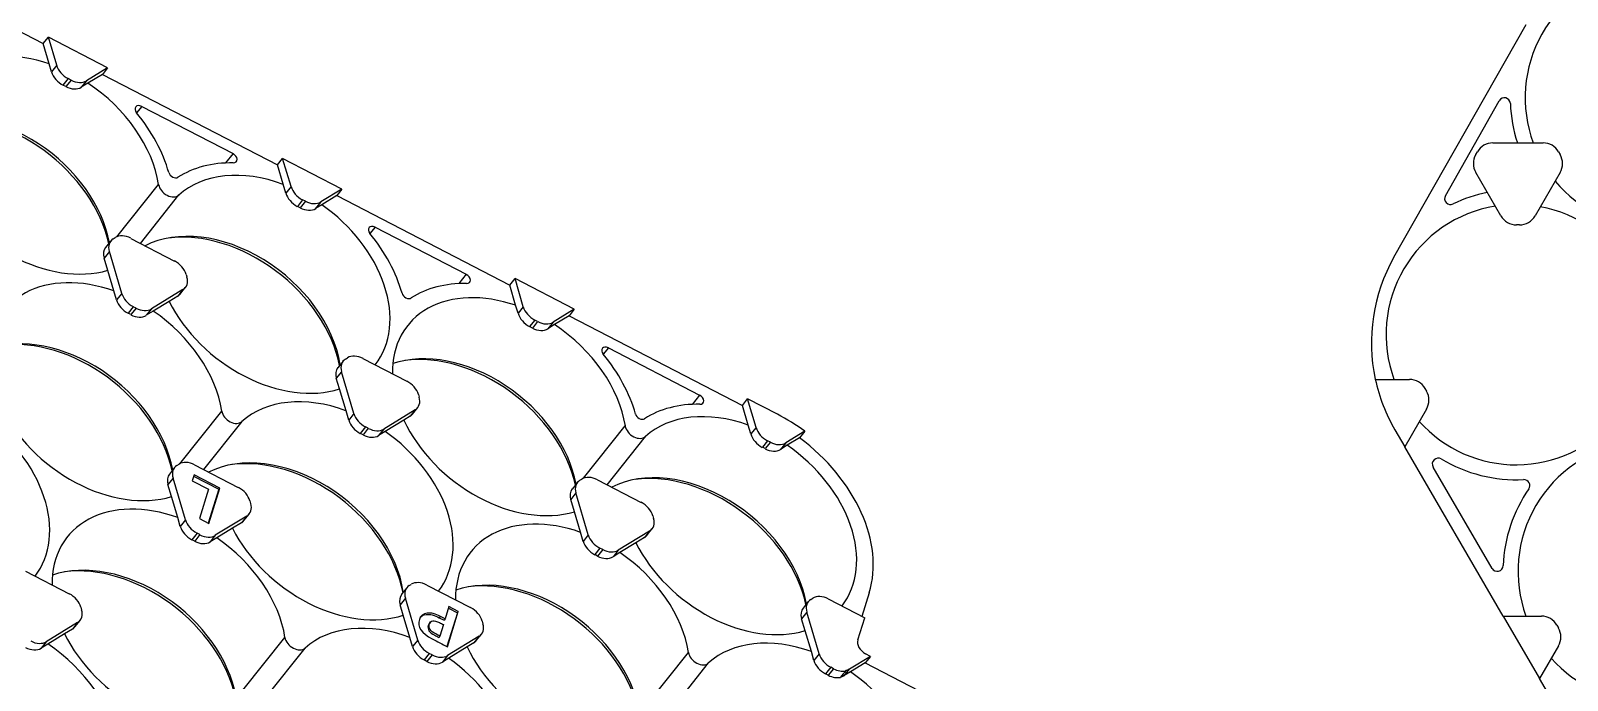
# Model space of a CAD drawing. Header units: millimetres. Extents: x -23 to 977, y -26 to 681.
# Drawn here: x 447 to 575.7, y 250.6 to 304.9 of the extents above; entities that cross this region are included whole.
import ezdxf

# ---------------------------------------------------------------- set-up
doc = ezdxf.new("R2010")
doc.units = ezdxf.units.MM

# ---------------------------------------------------------------- blocks, each defined once
blk = doc.blocks.new('FDFJG')
for p, q in [((-3.86, 17.25), (12.43, 16.54)), ((12.43, 16.54), (12.6, 17.22)), ((18.18, 16.97), (12.6, 17.22)), ((14.22, 15.37), (12.6, 17.22)), ((18.18, 16.97), (17.03, 15.24)), ((18.18, 16.97), (18.02, 16.29)), ((13.59, 15.21), (12.43, 16.54)), ((18.02, 16.29), (17.23, 15.11)), ((18.02, 16.29), (34.51, 15.56)), ((34.51, 15.56), (34.67, 16.24)), ((35.63, 14.29), (34.51, 15.56)), ((40.26, 16), (34.67, 16.24)), ((36.3, 14.39), (34.67, 16.24)), ((40.26, 16), (39.11, 14.27)), ((40.26, 16), (40.1, 15.32)), ((14.05, 14.69), (13.59, 15.21)), ((14.22, 15.37), (14.05, 14.69)), ((15.57, 14.76), (15.4, 14.08)), ((15.83, 14.75), (15.57, 14.76)), ((15.83, 14.75), (15.66, 14.07)), ((17.03, 15.24), (16.86, 14.56)), ((17.23, 15.11), (16.86, 14.56)), ((22.13, 15.24), (21.96, 14.57)), ((22.13, 15.24), (30.73, 14.86)), ((30.73, 14.86), (30.49, 13.88)), ((36.13, 13.71), (35.63, 14.29)), ((36.3, 14.39), (36.13, 13.71)), ((39.11, 14.27), (38.94, 13.59)), ((40.1, 15.32), (39.28, 14.09)), ((40.1, 15.32), (56.39, 14.6)), ((44.11, 14.27), (43.95, 13.6)), ((44.11, 14.27), (52.71, 13.89)), ((56.39, 14.6), (56.56, 15.28)), ((57.55, 13.27), (56.39, 14.6)), ((62.15, 15.03), (56.56, 15.28)), ((58.18, 13.43), (56.56, 15.28)), ((62.15, 15.03), (60.99, 13.3)), ((61.98, 14.35), (61.19, 13.17)), ((62.15, 15.03), (61.98, 14.35)), ((61.98, 14.35), (78.31, 13.63)), ((78.31, 13.63), (78.47, 14.31)), ((81.28, 14.19), (78.47, 14.31)), ((80.12, 12.44), (78.47, 14.31)), ((15.66, 14.07), (15.4, 14.08)), ((37.65, 13.79), (37.48, 13.11)), ((37.74, 13.1), (37.48, 13.11)), ((37.91, 13.78), (37.65, 13.79)), ((37.91, 13.78), (37.74, 13.1)), ((39.28, 14.09), (38.94, 13.59)), ((52.71, 13.89), (52.47, 12.92)), ((58.02, 12.75), (57.55, 13.27)), ((58.18, 13.43), (58.02, 12.75)), ((60.99, 13.3), (60.83, 12.62)), ((61.19, 13.17), (60.83, 12.62)), ((66.09, 13.3), (65.93, 12.63)), ((66.09, 13.3), (74.69, 12.92)), ((74.69, 12.92), (74.45, 11.95)), ((79.44, 12.34), (78.31, 13.63)), ((83.96, 13.86), (82.93, 12.32)), ((83.79, 13.18), (83.12, 12.18)), ((83.96, 13.86), (83.79, 13.18)), ((59.53, 12.82), (59.36, 12.14)), ((59.62, 12.13), (59.36, 12.14)), ((59.79, 12.81), (59.53, 12.82)), ((59.79, 12.81), (59.62, 12.13)), ((79.95, 11.76), (79.44, 12.34)), ((80.12, 12.44), (79.95, 11.76)), ((81.46, 11.84), (81.3, 11.16)), ((81.73, 11.83), (81.46, 11.84)), ((81.73, 11.83), (81.56, 11.15)), ((82.93, 12.32), (82.76, 11.64)), ((83.12, 12.18), (82.76, 11.64)), ((81.56, 11.15), (81.3, 11.16)), ((24.83, 4.46), (26.16, 9.89)), ((26.84, 4.78), (28.07, 9.81)), ((68.79, 2.52), (70.12, 7.95)), ((70.8, 2.85), (72.03, 7.87)), ((24.51, 3.92), (24.35, 3.24)), ((24.62, 4.16), (24.73, 4.33)), ((25.93, 4.82), (30.06, 4.64)), ((31.41, 4.03), (31.56, 3.86)), ((24.77, 3.07), (24.6, 2.39)), ((27.18, 0.32), (24.77, 3.07)), ((31.7, 2.76), (29.99, 0.2)), ((31.7, 2.76), (31.54, 2.08)), ((31.65, 2.33), (31.81, 3.01)), ((46.39, 2.95), (46.23, 2.27)), ((46.5, 3.2), (46.61, 3.36)), ((47.81, 3.86), (51.94, 3.68)), ((53.29, 3.07), (53.44, 2.89)), ((69.89, 2.89), (74.02, 2.7)), ((94.54, 3.86), (94.81, 1.81)), ((25.31, 1.58), (24.6, 2.39)), ((26.49, 0.23), (25.31, 1.58)), ((31.07, 1.38), (30.2, 0.08)), ((31.54, 2.08), (31.07, 1.38)), ((46.65, 2.1), (46.48, 1.42)), ((47.1, 0.72), (46.48, 1.42)), ((49.06, -0.64), (46.65, 2.1)), ((53.58, 1.8), (51.87, -0.77)), ((53.58, 1.8), (53.42, 1.12)), ((53.53, 1.37), (53.7, 2.05)), ((68.47, 1.98), (68.31, 1.3)), ((68.58, 2.23), (68.69, 2.39)), ((75.37, 2.1), (75.52, 1.92)), ((90.32, 1.29), (90.43, 1.46)), ((91.63, 1.95), (95.07, 1.8)), ((95.32, -0.13), (95.07, 1.8)), ((27.01, -0.36), (26.49, 0.23)), ((27.18, 0.32), (27.01, -0.36)), ((29.99, 0.2), (29.82, -0.48)), ((30.2, 0.08), (29.82, -0.48)), ((48.36, -0.71), (47.1, 0.72)), ((53.08, 0.62), (52.07, -0.91)), ((53.42, 1.12), (53.08, 0.62)), ((68.73, 1.13), (68.56, 0.45)), ((69.27, -0.35), (68.56, 0.45)), ((71.14, -1.62), (68.73, 1.13)), ((75.66, 0.82), (73.95, -1.74)), ((75.5, 0.14), (75.03, -0.55)), ((75.66, 0.82), (75.5, 0.14)), ((75.61, 0.39), (75.77, 1.07)), ((90.21, 1.05), (90.04, 0.37)), ((90.47, 0.19), (90.3, -0.49)), ((92.88, -2.55), (90.47, 0.19)), ((28.53, -0.28), (28.36, -0.96)), ((28.62, -0.97), (28.36, -0.96)), ((28.79, -0.29), (28.53, -0.28)), ((28.79, -0.29), (28.62, -0.97)), ((48.9, -1.32), (48.36, -0.71)), ((49.06, -0.64), (48.9, -1.32)), ((50.41, -1.25), (50.24, -1.93)), ((50.67, -1.26), (50.41, -1.25)), ((50.67, -1.26), (50.51, -1.94)), ((51.87, -0.77), (51.71, -1.45)), ((52.07, -0.91), (51.71, -1.45)), ((70.46, -1.7), (69.27, -0.35)), ((75.03, -0.55), (74.16, -1.85)), ((90.99, -1.28), (90.3, -0.49)), ((92.21, -2.65), (90.99, -1.28)), ((96.86, -0.93), (95.72, -2.63)), ((96.86, -0.93), (96.4, -0.91)), ((96.86, -0.93), (96.69, -1.61)), ((50.51, -1.94), (50.24, -1.93)), ((70.98, -2.3), (70.46, -1.7)), ((71.14, -1.62), (70.98, -2.3)), ((72.49, -2.22), (72.32, -2.9)), ((72.75, -2.23), (72.49, -2.22)), ((72.75, -2.23), (72.58, -2.91)), ((73.95, -1.74), (73.79, -2.42)), ((74.16, -1.85), (73.79, -2.42)), ((92.88, -2.55), (92.71, -3.23)), ((96.69, -1.61), (95.88, -2.82)), ((96.69, -1.61), (113.15, -2.33)), ((72.58, -2.91), (72.32, -2.9)), ((92.71, -3.23), (92.21, -2.65)), ((94.23, -3.15), (94.06, -3.83)), ((94.32, -3.85), (94.06, -3.83)), ((94.49, -3.17), (94.23, -3.15)), ((94.49, -3.17), (94.32, -3.85)), ((95.55, -3.31), (95.52, -3.35)), ((95.88, -2.82), (95.55, -3.31)), ((95.72, -2.63), (95.69, -2.67)), ((37.58, -10.59), (38.92, -5.1)), ((39.61, -10.18), (40.83, -5.18)), ((81.54, -12.52), (82.89, -7.04)), ((83.57, -12.12), (84.79, -7.12)), ((38.74, -10.15), (42.87, -10.33)), ((37.32, -11.05), (37.16, -11.73)), ((37.43, -10.81), (37.54, -10.64)), ((39.06, -10.91), (39.13, -11.45)), ((41.48, -11.02), (39.06, -10.91)), ((39.08, -11.05), (41.45, -11.15)), ((39.13, -11.45), (40.67, -11.51)), ((40.67, -11.51), (41.01, -14.05)), ((41.48, -11.02), (41.45, -11.15)), ((41.45, -11.15), (41.84, -14.09)), ((41.89, -14.09), (41.48, -11.02)), ((44.22, -10.94), (44.37, -11.11)), ((60.63, -11.11), (64.75, -11.29)), ((37.58, -11.9), (37.41, -12.58)), ((38.11, -13.37), (37.41, -12.58)), ((39.99, -14.65), (37.58, -11.9)), ((44.52, -12.21), (42.8, -14.77)), ((44.52, -12.21), (44.35, -12.89)), ((44.46, -12.64), (44.63, -11.96)), ((59.21, -12.02), (59.04, -12.7)), ((59.46, -12.87), (59.3, -13.55)), ((59.31, -11.77), (59.42, -11.61)), ((61.88, -15.61), (59.46, -12.87)), ((63.07, -11.97), (63.21, -13.04)), ((63.95, -12.01), (63.07, -11.97)), ((63.09, -12.11), (63.92, -12.14)), ((63.95, -12.01), (63.92, -12.14)), ((63.92, -12.14), (64.3, -15.08)), ((64.36, -15.08), (63.95, -12.01)), ((66.1, -11.9), (66.26, -12.08)), ((39.32, -14.75), (38.11, -13.37)), ((41.01, -14.05), (41.89, -14.09)), ((43.86, -13.63), (43, -14.91)), ((44.35, -12.89), (43.86, -13.63)), ((59.9, -14.23), (59.3, -13.55)), ((62.2, -13.8), (62.16, -13.97)), ((62.76, -13.02), (62.73, -13.16)), ((62.73, -13.16), (63.18, -13.18)), ((63.21, -13.04), (62.76, -13.02)), ((63.21, -13.04), (63.18, -13.18)), ((63.28, -13.54), (63.41, -14.53)), ((66.4, -13.17), (64.69, -15.74)), ((66.23, -13.85), (65.87, -14.4)), ((66.4, -13.17), (66.23, -13.85)), ((66.34, -13.6), (66.51, -12.92)), ((39.83, -15.33), (39.32, -14.75)), ((39.99, -14.65), (39.83, -15.33)), ((41.34, -15.25), (41.17, -15.93)), ((41.6, -15.26), (41.34, -15.25)), ((41.6, -15.26), (41.44, -15.94)), ((42.8, -14.77), (42.64, -15.45)), ((43, -14.91), (42.64, -15.45)), ((61.18, -15.69), (59.9, -14.23)), ((63.41, -14.53), (63.38, -14.67)), ((65.87, -14.4), (64.86, -15.9)), ((41.44, -15.94), (41.17, -15.93)), ((61.71, -16.29), (61.18, -15.69)), ((61.88, -15.61), (61.71, -16.29)), ((63.22, -16.22), (63.06, -16.9)), ((63.49, -16.23), (63.22, -16.22)), ((63.49, -16.23), (63.32, -16.91)), ((64.69, -15.74), (64.52, -16.42)), ((64.86, -15.9), (64.52, -16.42)), ((63.32, -16.91), (63.06, -16.9)), ((50.34, -25.58), (51.69, -20.09)), ((52.37, -25.18), (53.59, -20.18)), ((29.62, -24.17), (33.75, -24.36)), ((35.1, -24.96), (35.25, -25.14)), ((35.39, -26.24), (33.68, -28.8)), ((35.23, -26.92), (34.8, -27.56)), ((35.39, -26.24), (35.23, -26.92)), ((35.34, -26.67), (35.51, -25.99)), ((34.8, -27.56), (33.89, -28.92)), ((33.68, -28.8), (33.52, -29.48)), ((33.89, -28.92), (33.52, -29.48))]:
    blk.add_line(p, q)
for centre, major_axis, start_param, end_param in [((16.67, 7.29), (-10.59, 2.59), 5.176247, 6.817117), ((15.26, 15.18), (1.46, -0.36), 3.938134, 4.983824), ((15.42, 15.86), (1.46, -0.36), 3.938134, 4.983824), ((15.52, 15.17), (1.46, -0.36), 4.983824, 6.029513), ((15.69, 15.85), (1.46, -0.36), 4.983824, 6.029513), ((16.67, 7.29), (10.59, -2.59), 0.662021, 1.692276), ((22.18, 14.87), (0.486, -0.119), 1.842231, 4.428638), ((16.67, 7.29), (-11.8, 2.89), 3.921441, 4.428638), ((38.36, 6.33), (-11.8, 2.89), 5.53901, 6.046206), ((38.36, 6.33), (10.59, -2.59), 2.000855, 3.022442), ((30.78, 14.49), (0.486, -0.119), 5.53901, 8.125417), ((37.5, 14.89), (1.46, -0.36), 3.938134, 4.983824), ((37.76, 14.88), (1.46, -0.36), 4.983824, 6.029513), ((44.16, 13.9), (0.486, -0.119), 1.842231, 4.428638), ((82.49, 5.08), (-12.09, 2.96), 4.765692, 4.983824), ((37.33, 14.21), (1.46, -0.36), 3.938134, 4.983824), ((37.6, 14.2), (1.46, -0.36), 4.983824, 6.029513), ((38.36, 6.33), (10.59, -2.59), 0.008953, 1.658369), ((38.65, 6.32), (-11.8, 2.89), 3.921441, 4.428638), ((60.34, 5.37), (-11.8, 2.89), 5.53901, 6.046206), ((60.64, 5.35), (10.59, -2.59), 2.034654, 3.675524), ((52.76, 13.52), (0.486, -0.119), 5.53901, 8.125417), ((59.38, 13.92), (1.46, -0.36), 3.938134, 4.983824), ((59.65, 13.91), (1.46, -0.36), 4.983824, 6.029513), ((60.64, 5.35), (10.59, -2.59), 0.662021, 1.692276), ((66.14, 12.93), (0.486, -0.119), 1.842231, 4.428638), ((74.74, 12.55), (0.486, -0.119), 5.53901, 8.125417), ((82.32, 4.4), (12.09, -2.96), 0.271435, 1.624099), ((59.22, 13.24), (1.46, -0.36), 3.938134, 4.983824), ((59.48, 13.23), (1.46, -0.36), 4.983824, 6.029513), ((60.64, 5.35), (-11.8, 2.89), 3.921441, 4.428638), ((82.32, 4.4), (-11.8, 2.89), 5.53901, 6.046206), ((82.32, 4.4), (10.59, -2.59), 2.014943, 3.022442), ((81.15, 12.25), (1.46, -0.36), 3.938134, 4.983824), ((81.32, 12.93), (1.46, -0.36), 3.938134, 4.983824), ((81.41, 12.24), (1.46, -0.36), 4.983824, 6.029513), ((81.58, 12.92), (1.46, -0.36), 4.983824, 6.029513), ((82.32, 4.4), (10.59, -2.59), 0.011951, 1.669519), ((26.92, 11.32), (0.486, -0.119), 3.921441, 6.046206), ((15.12, 0.93), (10.59, -2.59), 0.688843, 2.707652), ((15.01, 0.49), (-10.93, 2.68), 3.867402, 5.677995), ((27.08, 10.14), (-1.02, 0.25), 0.662021, 3.022442), ((48.9, 10.35), (0.486, -0.119), 3.921441, 6.046206), ((70.88, 9.38), (0.486, -0.119), 3.921441, 6.046206), ((36.8, -0.02), (-10.59, 2.59), 3.802123, 5.971292), ((36.69, -0.47), (-10.93, 2.68), 3.841153, 5.67788), ((71.04, 8.2), (-1.02, 0.25), 0.662021, 3.022442), ((59.08, -1.01), (-10.59, 2.59), 3.830436, 5.849245), ((58.97, -1.45), (-10.93, 2.68), 3.867402, 5.677995), ((80.76, -1.96), (-10.59, 2.59), 3.823873, 5.971292), ((80.66, -2.4), (-10.93, 2.68), 3.86127, 5.67788), ((25.97, 3.56), (1.46, -0.36), 2.892445, 3.938134), ((26.08, 3.73), (1.46, -0.36), 1.842231, 2.892445), ((30.2, 3.54), (1.46, -0.36), 0.792017, 1.842231), ((47.96, 2.76), (1.46, -0.36), 1.842231, 2.892445), ((25.8, 2.88), (1.46, -0.36), 3.141597, 3.938134), ((30.36, 3.37), (1.46, -0.36), 6.029513, 7.075203), ((47.85, 2.6), (1.46, -0.36), 2.892445, 3.938134), ((52.09, 2.58), (1.46, -0.36), 0.792017, 1.842231), ((52.24, 2.4), (1.46, -0.36), 6.029513, 7.075203), ((70.04, 1.79), (1.46, -0.36), 1.842231, 2.892445), ((74.16, 1.61), (1.46, -0.36), 0.792017, 1.842231), ((16.67, 7.29), (-10.59, 2.59), 0.964837, 2.676756), ((38.36, 6.33), (10.59, -2.59), 4.140059, 5.835062), ((30.19, 2.69), (1.46, -0.36), 6.029513, 6.283191), ((47.68, 1.92), (1.46, -0.36), 3.141597, 3.938134), ((52.07, 1.72), (1.46, -0.36), 6.029513, 6.283191), ((69.76, 0.94), (1.46, -0.36), 3.141597, 3.938134), ((69.93, 1.62), (1.46, -0.36), 2.892445, 3.938134), ((74.32, 1.43), (1.46, -0.36), 6.029513, 7.075203), ((91.67, 0.69), (1.46, -0.36), 2.892445, 3.938134), ((91.78, 0.85), (1.46, -0.36), 1.842231, 2.892445), ((29.44, -7.7), (10.59, -2.59), 2.02118, 3.672464), ((28.38, 0.82), (1.46, -0.36), 3.938134, 4.983824), ((28.64, 0.8), (1.46, -0.36), 4.983824, 6.029513), ((29.44, -7.7), (10.59, -2.59), 0.662021, 1.672641), ((60.64, 5.35), (10.59, -2.59), 4.10643, 5.818348), ((74.15, 0.75), (1.46, -0.36), 6.029513, 6.283191), ((91.5, 0.01), (1.46, -0.36), 3.141597, 3.938134), ((28.22, 0.14), (1.46, -0.36), 3.938134, 4.983824), ((28.48, 0.12), (1.46, -0.36), 4.983824, 6.029513), ((51.12, -8.66), (10.59, -2.59), 2.00425, 3.022442), ((50.26, -0.15), (1.46, -0.36), 3.938134, 4.983824), ((50.53, -0.16), (1.46, -0.36), 4.983824, 6.029513), ((51.12, -8.66), (10.59, -2.59), 0.011986, 1.655757), ((82.32, 4.4), (10.59, -2.59), 4.140059, 5.824527), ((96.3, -0.17), (0.971, -0.238), 3.413028, 4.983824), ((50.1, -0.83), (1.46, -0.36), 3.938134, 4.983824), ((50.36, -0.84), (1.46, -0.36), 4.983824, 6.029513), ((73.4, -9.64), (10.59, -2.59), 2.02118, 3.672464), ((72.18, -1.8), (1.46, -0.36), 3.938134, 4.983824), ((72.34, -1.12), (1.46, -0.36), 3.938134, 4.983824), ((72.44, -1.81), (1.46, -0.36), 4.983824, 6.029513), ((72.61, -1.13), (1.46, -0.36), 4.983824, 6.029513), ((73.4, -9.64), (10.59, -2.59), 0.662021, 1.672641), ((94.08, -2.06), (1.46, -0.36), 3.938134, 4.983824), ((95.08, -10.59), (10.59, -2.59), 2.014923, 3.022442), ((93.91, -2.74), (1.46, -0.36), 3.938134, 4.983824), ((94.18, -2.75), (1.46, -0.36), 4.983824, 5.765021), ((94.34, -2.07), (1.46, -0.36), 4.983824, 5.765021), ((95.08, -10.59), (10.59, -2.59), 0.011997, 1.669533), ((39.84, -4.85), (-1.02, 0.25), 0.662021, 3.022442), ((27.88, -14.06), (-10.59, 2.59), 3.823988, 5.849245), ((27.77, -14.5), (-10.93, 2.68), 3.86147, 5.677995), ((49.56, -15.02), (-10.59, 2.59), 3.795417, 5.967767), ((49.46, -15.46), (-10.93, 2.68), 3.834963, 5.67788), ((71.84, -16), (-10.59, 2.59), 3.823988, 5.849245), ((83.8, -6.79), (-1.02, 0.25), 0.662021, 3.022442), ((71.73, -16.44), (-10.93, 2.68), 3.86147, 5.677995), ((38.89, -11.24), (1.46, -0.36), 1.842231, 2.892445), ((38.78, -11.41), (1.46, -0.36), 2.892445, 3.938134), ((43.02, -11.43), (1.46, -0.36), 0.792017, 1.842231), ((43.17, -11.6), (1.46, -0.36), 6.029513, 7.075203), ((60.77, -12.21), (1.46, -0.36), 1.842231, 2.892445), ((64.9, -12.39), (1.46, -0.36), 0.792017, 1.842231), ((29.44, -7.7), (10.59, -2.59), 4.109534, 5.824521), ((38.62, -12.09), (1.46, -0.36), 3.141597, 3.938134), ((43, -12.28), (1.46, -0.36), 6.029513, 6.283191), ((60.5, -13.05), (1.46, -0.36), 3.141597, 3.938134), ((60.66, -12.37), (1.46, -0.36), 2.892445, 3.938134), ((65.05, -12.57), (1.46, -0.36), 6.029513, 7.075203), ((19.92, -21.71), (10.59, -2.59), 0.011959, 1.652669), ((51.12, -8.66), (10.59, -2.59), 4.143127, 5.841269), ((64.88, -13.25), (1.46, -0.36), 6.029513, 6.283191), ((42.2, -22.69), (10.59, -2.59), 2.014929, 3.672492), ((41.03, -14.83), (1.46, -0.36), 3.938134, 4.983824), ((41.19, -14.15), (1.46, -0.36), 3.938134, 4.983824), ((41.46, -14.17), (1.46, -0.36), 4.983824, 6.029513), ((42.2, -22.69), (10.59, -2.59), 0.662021, 1.669533), ((73.4, -9.64), (10.59, -2.59), 4.109534, 5.824521), ((41.29, -14.85), (1.46, -0.36), 4.983824, 6.029513), ((63.88, -23.65), (10.59, -2.59), 1.997959, 3.022442), ((62.91, -15.8), (1.46, -0.36), 3.938134, 4.983824), ((63.08, -15.12), (1.46, -0.36), 3.938134, 4.983824), ((63.17, -15.81), (1.46, -0.36), 4.983824, 6.029513), ((63.34, -15.13), (1.46, -0.36), 4.983824, 6.029513), ((63.88, -23.65), (10.59, -2.59), 0.011959, 1.652669), ((52.6, -19.84), (-1.02, 0.25), 0.662021, 3.022442), ((40.64, -29.05), (-10.59, 2.59), 3.823988, 5.849245), ((40.53, -29.49), (-10.93, 2.68), 3.861384, 5.677995), ((33.9, -25.45), (1.46, -0.36), 0.792017, 1.842231), ((34.05, -25.63), (1.46, -0.36), 6.029513, 7.075203), ((33.88, -26.31), (1.46, -0.36), 6.029513, 6.283191), ((42.2, -22.69), (10.59, -2.59), 4.126393, 5.824507), ((32.17, -28.87), (1.46, -0.36), 4.983824, 6.029513), ((32.34, -28.19), (1.46, -0.36), 4.983824, 6.029513), ((33.27, -36.73), (10.59, -2.59), 0.662021, 1.686489), ((31.72, -43.09), (-10.59, 2.59), 3.823988, 5.849245), ((31.61, -43.53), (-10.93, 2.68), 3.861384, 5.677995)]:
    blk.add_ellipse(centre, major_axis=major_axis, ratio=0.714045, start_param=start_param, end_param=end_param)
for points, degree in [([(95.48, -2.89), (95.43, -3.12), (95.37, -3.35), (95.32, -3.57)], 3), ([(95.52, -3.35), (95.44, -3.48), (95.32, -3.57)], 2), ([(95.69, -2.67), (95.64, -2.76), (95.57, -2.83), (95.48, -2.89)], 3), ([(95.69, -2.67), (95.63, -2.9), (95.58, -3.13), (95.52, -3.35)], 3)]:
    blk.add_open_spline(points, degree=degree)
for points, knots in [([(62.76, -13.02), (62.29, -12.99), (61.92, -13.07), (61.35, -13.42), (61.23, -13.66), (61.36, -14.63), (61.91, -14.97), (63.41, -15.04), (63.88, -15.06), (64.36, -15.08)], [0, 0, 0, 0, 0.199701, 0.199701, 0.399402, 0.399402, 0.81044, 0.81044, 1, 1, 1, 1]), ([(61.25, -13.83), (61.29, -13.65), (61.41, -13.5), (61.89, -13.2), (62.26, -13.13), (62.73, -13.16)], [0, 0, 0, 0, 0.401953, 0.401953, 1, 1, 1, 1]), ([(63.41, -14.53), (63.28, -14.53), (63.15, -14.52), (62.51, -14.49), (62.23, -14.32), (62.15, -13.66), (62.38, -13.5), (63.03, -13.53), (63.15, -13.54), (63.28, -13.54)], [0, 0, 0, 0, 0.10021, 0.10021, 0.495557, 0.495557, 0.900503, 0.900503, 1, 1, 1, 1]), ([(62.16, -13.95), (62.15, -14), (62.15, -14.06), (62.2, -14.46), (62.48, -14.63), (63.12, -14.66), (63.25, -14.66), (63.38, -14.67)], [0, 0, 0, 0, 0.137904, 0.137904, 0.82567, 0.82567, 1, 1, 1, 1])]:
    blk.add_open_spline(points, degree=3, knots=knots)

msp = doc.modelspace()

# ---------------------------------------------------------------- linework, layer by layer
for p, q in [((561.16, 285.97), (572.23, 305.46)), ((565.47, 291.12), (569.98, 299.07)), ((568.01, 294.56), (568.15, 294.79)), ((569.45, 295.54), (573.65, 295.54)), ((574.95, 294.79), (575.09, 294.56)), ((570.12, 289.43), (568.02, 293.06)), ((575.08, 293.06), (572.98, 289.43)), ((571.68, 288.68), (571.42, 288.68)), ((559.6, 275.74), (562.46, 275.74)), ((563.76, 274.99), (563.89, 274.76)), ((563.89, 273.26), (562.06, 270.1)), ((561.24, 271.51), (562.06, 270.1)), ((570.32, 255.92), (562.06, 270.1)), ((569.38, 259.92), (564.44, 268.4)), ((570.32, 255.92), (573.51, 255.92)), ((570.32, 255.92), (573.36, 250.71)), ((574.81, 255.16), (574.94, 254.93)), ((574.94, 253.43), (573.36, 250.71)), ((581.88, 236.09), (573.36, 250.71))]:
    msp.add_line(p, q)
for centre, radius, start, end in [((583.05, 299.31), 10.9, 101.025, 200.2525), ((570.41, 298.82), 0.5, 2.2231, 150.4132), ((583.05, 299.31), 12.15, 182.2231, 198.0921), ((569.45, 294.04), 1.5, 90, 150.1728), ((573.65, 294.04), 1.5, 29.8272, 90), ((569.31, 293.81), 1.5, 150.1728, 210.0864), ((573.78, 293.81), 1.5, 329.9136, 29.8272), ((583.05, 299.31), 10.9, 219.729, 317.8147), ((565.9, 290.88), 0.5, 150.4132, 295.7873), ((571.4, 279.49), 12.15, 101.5067, 115.7873), ((571.4, 279.49), 10.9, 99.283, 200.0723), ((571.4, 279.49), 10.9, 339.9277, 79.3158), ((571.42, 290.18), 1.5, 210.0864, 270), ((571.68, 290.18), 1.5, 270, 329.9136), ((573.77, 278.81), 14.5, 150.4132, 192.2002), ((573.77, 278.81), 14.5, 192.2002, 210.222), ((562.46, 274.24), 1.5, 29.8272, 90), ((562.59, 274.01), 1.5, 329.9136, 29.8272), ((571.4, 279.49), 10.9, 221.8316, 319.128), ((582.45, 259.66), 10.9, 98.9226, 200.074), ((564.87, 268.65), 0.5, 58.9096, 210.222), ((571.4, 279.49), 12.15, 238.9096, 272.9262), ((582.45, 259.66), 12.15, 145.3327, 177.6839), ((572.05, 266.85), 0.5, 325.3327, 92.9262), ((569.81, 260.17), 0.5, 210.222, 357.6839), ((573.51, 254.42), 1.5, 29.8272, 90), ((573.64, 254.18), 1.5, 329.9136, 29.8272), ((582.45, 259.66), 10.9, 221.8324, 320.0923)]:
    msp.add_arc(centre, radius, start, end)

# ---------------------------------------------------------------- block references
at = {"rotation": 335.178066865472}
msp.add_blockref('FDFJG', (429.79, 294.06), dxfattribs=at)

doc.saveas('drawing.dxf')
